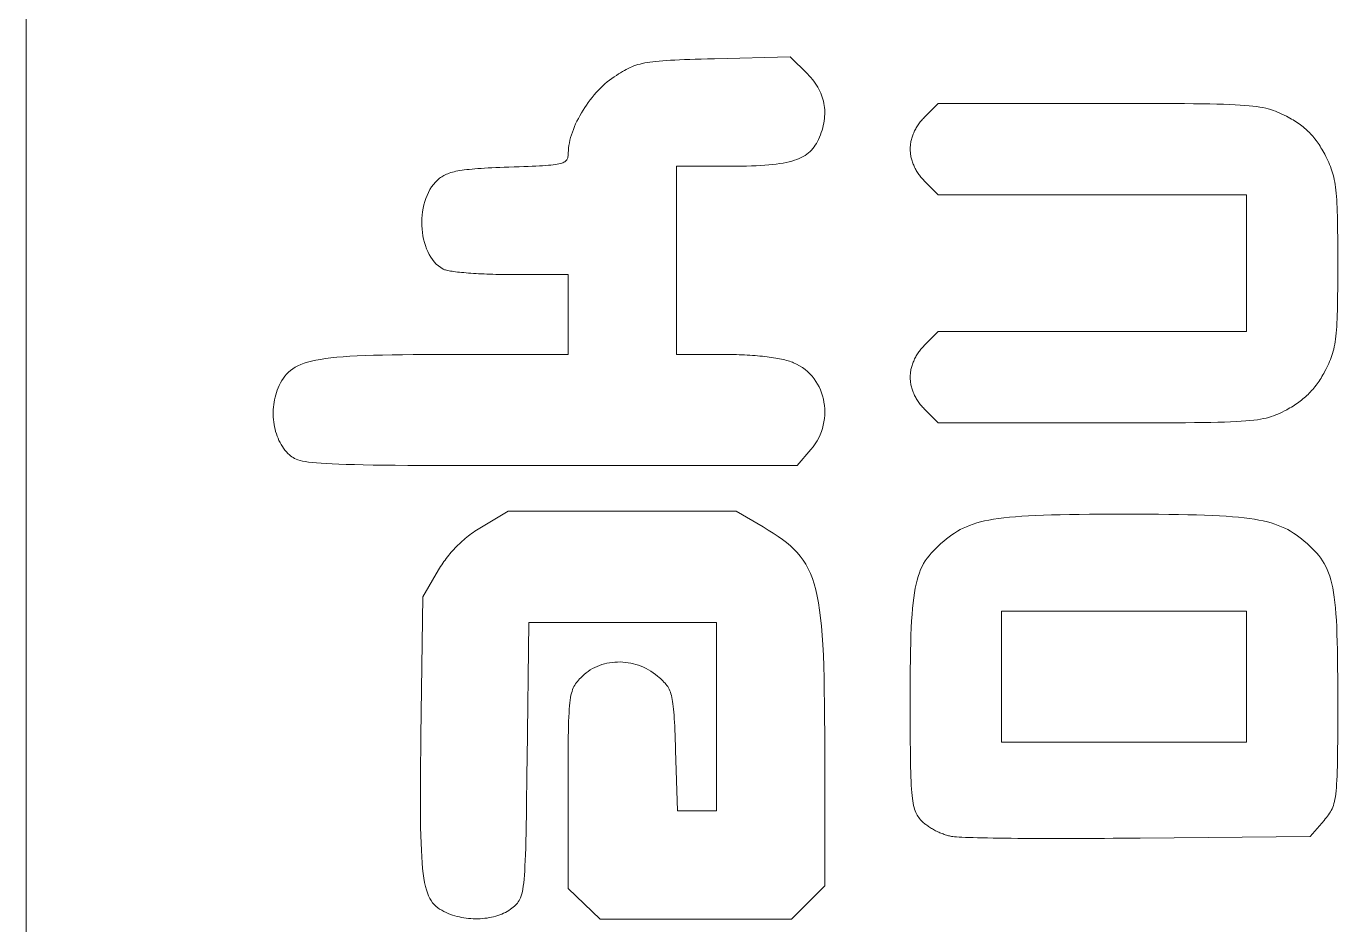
# Model space of a CAD drawing. Header units: millimetres. Extents: x 0 to 1730, y 0 to 300.
# Drawn here: x 624.5 to 680.1, y 96.7 to 134.8 of the extents above; entities that cross this region are included whole.
import ezdxf

# ---------------------------------------------------------------- set-up
doc = ezdxf.new("R2010")
doc.units = ezdxf.units.MM
doc.layers.add('Etch', color=1, linetype='CONTINUOUS', lineweight=0, true_color=0xff0000)
doc.layers.add('Front', color=7, linetype='CONTINUOUS', lineweight=0, true_color=0x000000)

msp = doc.modelspace()

# ---------------------------------------------------------------- linework, layer by layer
at = {"layer": 'Etch'}
for p, q in [((653.667, 133.402), (656.882, 133.486)), ((656.882, 133.486), (657.612, 132.756)), ((649.69, 132.809), (649.772, 132.859)), ((649.772, 132.859), (649.853, 132.906)), ((649.853, 132.906), (649.932, 132.949)), ((649.932, 132.949), (650.011, 132.99)), ((650.011, 132.99), (650.09, 133.028)), ((650.09, 133.028), (650.17, 133.063)), ((650.17, 133.063), (650.252, 133.095)), ((650.252, 133.095), (650.337, 133.125)), ((650.337, 133.125), (650.424, 133.153)), ((650.424, 133.153), (650.516, 133.178)), ((650.516, 133.178), (650.612, 133.201)), ((650.612, 133.201), (650.714, 133.223)), ((650.714, 133.223), (650.822, 133.242)), ((650.822, 133.242), (650.937, 133.26)), ((650.937, 133.26), (651.059, 133.276)), ((651.059, 133.276), (651.189, 133.291)), ((651.189, 133.291), (651.329, 133.304)), ((651.329, 133.304), (651.478, 133.316)), ((651.478, 133.316), (651.638, 133.327)), ((651.638, 133.327), (651.809, 133.338)), ((651.809, 133.338), (651.992, 133.347)), ((651.992, 133.347), (652.188, 133.356)), ((652.188, 133.356), (652.397, 133.364)), ((652.397, 133.364), (652.62, 133.372)), ((652.62, 133.372), (652.857, 133.38)), ((652.857, 133.38), (653.111, 133.387)), ((653.111, 133.387), (653.38, 133.395)), ((653.38, 133.395), (653.667, 133.402)), ((648.935, 132.247), (649.03, 132.334)), ((649.03, 132.334), (649.127, 132.416)), ((649.127, 132.416), (649.225, 132.495)), ((649.225, 132.495), (649.324, 132.569)), ((649.324, 132.569), (649.425, 132.638)), ((649.425, 132.638), (649.517, 132.698)), ((649.517, 132.698), (649.605, 132.755)), ((649.605, 132.755), (649.69, 132.809)), ((657.612, 132.756), (657.686, 132.68)), ((657.686, 132.68), (657.756, 132.602)), ((657.756, 132.602), (657.822, 132.524)), ((657.822, 132.524), (657.884, 132.445)), ((657.884, 132.445), (657.943, 132.364)), ((657.943, 132.364), (657.997, 132.283)), ((648.403, 131.658), (648.487, 131.764)), ((648.487, 131.764), (648.572, 131.866)), ((648.572, 131.866), (648.66, 131.966)), ((648.66, 131.966), (648.75, 132.063)), ((648.75, 132.063), (648.842, 132.157)), ((648.842, 132.157), (648.935, 132.247)), ((657.997, 132.283), (658.048, 132.201)), ((658.048, 132.201), (658.094, 132.118)), ((658.094, 132.118), (658.137, 132.033)), ((658.137, 132.033), (658.175, 131.949)), ((658.175, 131.949), (658.21, 131.863)), ((658.21, 131.863), (658.241, 131.776)), ((658.241, 131.776), (658.268, 131.688)), ((648.029, 131.104), (648.098, 131.217)), ((648.098, 131.217), (648.17, 131.33)), ((648.17, 131.33), (648.245, 131.441)), ((648.245, 131.441), (648.323, 131.551)), ((648.323, 131.551), (648.403, 131.658)), ((658.268, 131.688), (658.29, 131.6)), ((658.29, 131.6), (658.309, 131.511)), ((658.309, 131.511), (658.324, 131.421)), ((658.324, 131.421), (658.335, 131.33)), ((658.335, 131.33), (658.342, 131.238)), ((658.342, 131.238), (658.345, 131.145)), ((662.559, 130.913), (663.152, 131.506)), ((663.152, 131.506), (669.998, 131.506)), ((669.998, 131.506), (670.619, 131.506)), ((670.619, 131.506), (671.202, 131.506)), ((671.202, 131.506), (671.749, 131.505)), ((671.749, 131.505), (672.259, 131.504)), ((672.259, 131.504), (672.736, 131.503)), ((672.736, 131.503), (673.18, 131.501)), ((673.18, 131.501), (673.593, 131.498)), ((673.593, 131.498), (673.976, 131.494)), ((673.976, 131.494), (674.332, 131.49)), ((674.332, 131.49), (674.66, 131.484)), ((674.66, 131.484), (674.963, 131.477)), ((674.963, 131.477), (675.242, 131.47)), ((675.242, 131.47), (675.499, 131.461)), ((675.499, 131.461), (675.734, 131.45)), ((675.734, 131.45), (675.95, 131.438)), ((675.95, 131.438), (676.148, 131.424)), ((676.148, 131.424), (676.329, 131.409)), ((676.329, 131.409), (676.495, 131.392)), ((676.495, 131.392), (676.647, 131.373)), ((676.647, 131.373), (676.786, 131.352)), ((676.786, 131.352), (676.915, 131.329)), ((676.915, 131.329), (677.034, 131.304)), ((677.034, 131.304), (677.144, 131.276)), ((677.144, 131.276), (677.249, 131.247)), ((677.249, 131.247), (677.348, 131.214)), ((677.348, 131.214), (677.443, 131.179)), ((647.736, 130.524), (647.787, 130.64)), ((647.787, 130.64), (647.842, 130.757)), ((647.842, 130.757), (647.901, 130.873)), ((647.901, 130.873), (647.963, 130.989)), ((647.963, 130.989), (648.029, 131.104)), ((658.301, 130.67), (658.281, 130.573)), ((658.318, 130.767), (658.301, 130.67)), ((658.331, 130.863), (658.318, 130.767)), ((658.34, 130.958), (658.331, 130.863)), ((658.345, 131.052), (658.34, 130.958)), ((658.345, 131.145), (658.345, 131.052)), ((662.302, 130.602), (662.33, 130.643)), ((662.33, 130.643), (662.36, 130.683)), ((662.36, 130.683), (662.39, 130.723)), ((662.39, 130.723), (662.422, 130.763)), ((662.422, 130.763), (662.455, 130.801)), ((662.455, 130.801), (662.489, 130.839)), ((662.489, 130.839), (662.523, 130.876)), ((662.523, 130.876), (662.559, 130.913)), ((677.443, 131.179), (677.535, 131.142)), ((677.535, 131.142), (677.627, 131.101)), ((677.627, 131.101), (677.72, 131.058)), ((677.72, 131.058), (677.814, 131.012)), ((677.814, 131.012), (677.912, 130.962)), ((677.912, 130.962), (677.984, 130.925)), ((677.984, 130.925), (678.055, 130.887)), ((678.055, 130.887), (678.124, 130.848)), ((678.124, 130.848), (678.192, 130.808)), ((678.192, 130.808), (678.257, 130.768)), ((678.257, 130.768), (678.321, 130.728)), ((678.321, 130.728), (678.384, 130.686)), ((678.384, 130.686), (678.445, 130.644)), ((678.445, 130.644), (678.505, 130.601)), ((647.574, 130.063), (647.608, 130.177)), ((647.608, 130.177), (647.647, 130.292)), ((647.647, 130.292), (647.689, 130.408)), ((647.689, 130.408), (647.736, 130.524)), ((658.158, 130.176), (658.118, 130.075)), ((658.195, 130.277), (658.158, 130.176)), ((658.228, 130.376), (658.195, 130.277)), ((658.256, 130.475), (658.228, 130.376)), ((658.281, 130.573), (658.256, 130.475)), ((662.032, 130.031), (662.046, 130.077)), ((662.046, 130.077), (662.061, 130.122)), ((662.061, 130.122), (662.077, 130.168)), ((662.077, 130.168), (662.094, 130.212)), ((662.094, 130.212), (662.113, 130.257)), ((662.113, 130.257), (662.132, 130.302)), ((662.132, 130.302), (662.153, 130.346)), ((662.153, 130.346), (662.175, 130.389)), ((662.175, 130.389), (662.198, 130.433)), ((662.198, 130.433), (662.222, 130.476)), ((662.222, 130.476), (662.248, 130.518)), ((662.248, 130.518), (662.274, 130.56)), ((662.274, 130.56), (662.302, 130.602)), ((678.505, 130.601), (678.563, 130.557)), ((678.563, 130.557), (678.62, 130.512)), ((678.62, 130.512), (678.675, 130.466)), ((678.675, 130.466), (678.729, 130.419)), ((678.729, 130.419), (678.782, 130.371)), ((678.782, 130.371), (678.834, 130.322)), ((678.834, 130.322), (678.885, 130.272)), ((678.885, 130.272), (678.934, 130.22)), ((678.934, 130.22), (678.983, 130.168)), ((678.983, 130.168), (679.03, 130.114)), ((679.03, 130.114), (679.076, 130.059)), ((647.477, 129.517), (647.487, 129.622)), ((647.487, 129.622), (647.501, 129.729)), ((647.501, 129.729), (647.521, 129.839)), ((647.521, 129.839), (647.545, 129.95)), ((647.545, 129.95), (647.574, 130.063)), ((657.785, 129.53), (657.724, 129.469)), ((657.842, 129.595), (657.785, 129.53)), ((657.895, 129.663), (657.842, 129.595)), ((657.944, 129.735), (657.895, 129.663)), ((657.99, 129.811), (657.944, 129.735)), ((658.033, 129.89), (657.99, 129.811)), ((658.073, 129.974), (658.033, 129.89)), ((658.118, 130.075), (658.073, 129.974)), ((661.966, 129.573), (661.967, 129.619)), ((661.967, 129.527), (661.966, 129.573)), ((661.967, 129.619), (661.969, 129.664)), ((661.969, 129.482), (661.967, 129.527)), ((661.969, 129.664), (661.972, 129.71)), ((661.972, 129.71), (661.977, 129.756)), ((661.977, 129.756), (661.983, 129.802)), ((661.983, 129.802), (661.99, 129.848)), ((661.99, 129.848), (661.999, 129.894)), ((661.999, 129.894), (662.009, 129.94)), ((662.009, 129.94), (662.02, 129.986)), ((662.02, 129.986), (662.032, 130.031)), ((679.076, 130.059), (679.122, 130.002)), ((679.122, 130.002), (679.166, 129.944)), ((679.166, 129.944), (679.21, 129.885)), ((679.21, 129.885), (679.253, 129.824)), ((679.253, 129.824), (679.295, 129.762)), ((679.295, 129.762), (679.336, 129.698)), ((679.336, 129.698), (679.377, 129.633)), ((679.377, 129.633), (679.417, 129.566)), ((679.417, 129.566), (679.456, 129.497)), ((647.139, 128.963), (647.195, 128.98)), ((647.195, 128.98), (647.245, 128.998)), ((647.245, 128.998), (647.289, 129.018)), ((647.289, 129.018), (647.327, 129.039)), ((647.327, 129.039), (647.359, 129.062)), ((647.359, 129.062), (647.386, 129.087)), ((647.386, 129.087), (647.409, 129.114)), ((647.409, 129.114), (647.427, 129.144)), ((647.427, 129.144), (647.442, 129.175)), ((647.442, 129.175), (647.453, 129.208)), ((647.453, 129.208), (647.461, 129.244)), ((647.461, 129.244), (647.467, 129.283)), ((647.467, 129.283), (647.471, 129.324)), ((647.471, 129.324), (647.473, 129.367)), ((647.473, 129.367), (647.474, 129.414)), ((647.474, 129.414), (647.477, 129.517)), ((656.576, 128.981), (656.438, 128.958)), ((656.707, 129.006), (656.576, 128.981)), ((656.831, 129.034), (656.707, 129.006)), ((656.947, 129.064), (656.831, 129.034)), ((657.057, 129.097), (656.947, 129.064)), ((657.16, 129.133), (657.057, 129.097)), ((657.257, 129.172), (657.16, 129.133)), ((657.349, 129.214), (657.257, 129.172)), ((657.434, 129.258), (657.349, 129.214)), ((657.514, 129.306), (657.434, 129.258)), ((657.589, 129.357), (657.514, 129.306)), ((657.659, 129.412), (657.589, 129.357)), ((657.724, 129.469), (657.659, 129.412)), ((661.972, 129.436), (661.969, 129.482)), ((661.977, 129.39), (661.972, 129.436)), ((661.983, 129.344), (661.977, 129.39)), ((661.99, 129.298), (661.983, 129.344)), ((661.999, 129.252), (661.99, 129.298)), ((662.009, 129.206), (661.999, 129.252)), ((662.02, 129.16), (662.009, 129.206)), ((662.032, 129.115), (662.02, 129.16)), ((662.046, 129.069), (662.032, 129.115)), ((662.061, 129.024), (662.046, 129.069)), ((662.077, 128.979), (662.061, 129.024)), ((662.094, 128.934), (662.077, 128.979)), ((679.456, 129.497), (679.495, 129.426)), ((679.495, 129.426), (679.534, 129.354)), ((679.534, 129.354), (679.581, 129.262)), ((679.581, 129.262), (679.626, 129.172)), ((679.626, 129.172), (679.668, 129.085)), ((679.668, 129.085), (679.707, 128.999)), ((679.707, 128.999), (679.744, 128.914)), ((642.109, 128.402), (642.156, 128.431)), ((642.156, 128.431), (642.205, 128.458)), ((642.205, 128.458), (642.256, 128.484)), ((642.256, 128.484), (642.311, 128.509)), ((642.311, 128.509), (642.368, 128.532)), ((642.368, 128.532), (642.429, 128.554)), ((642.429, 128.554), (642.493, 128.575)), ((642.493, 128.575), (642.561, 128.595)), ((642.561, 128.595), (642.633, 128.613)), ((642.633, 128.613), (642.71, 128.631)), ((642.71, 128.631), (642.792, 128.647)), ((642.792, 128.647), (642.878, 128.662)), ((642.878, 128.662), (642.97, 128.677)), ((642.97, 128.677), (643.067, 128.691)), ((643.067, 128.691), (643.17, 128.703)), ((643.17, 128.703), (643.279, 128.715)), ((643.279, 128.715), (643.395, 128.727)), ((643.395, 128.727), (643.517, 128.737)), ((643.517, 128.737), (643.646, 128.747)), ((643.646, 128.747), (643.782, 128.757)), ((643.782, 128.757), (643.925, 128.765)), ((643.925, 128.765), (644.076, 128.774)), ((644.076, 128.774), (644.235, 128.782)), ((644.235, 128.782), (644.402, 128.789)), ((644.402, 128.789), (644.578, 128.796)), ((644.578, 128.796), (644.763, 128.803)), ((644.763, 128.803), (644.956, 128.81)), ((644.956, 128.81), (645.18, 128.817)), ((645.18, 128.817), (645.39, 128.824)), ((645.39, 128.824), (645.587, 128.832)), ((645.587, 128.832), (645.771, 128.839)), ((645.771, 128.839), (645.943, 128.846)), ((645.943, 128.846), (646.103, 128.854)), ((646.103, 128.854), (646.251, 128.861)), ((646.251, 128.861), (646.388, 128.87)), ((646.388, 128.87), (646.515, 128.878)), ((646.515, 128.878), (646.631, 128.888)), ((646.631, 128.888), (646.738, 128.898)), ((646.738, 128.898), (646.835, 128.909)), ((646.835, 128.909), (646.923, 128.921)), ((646.923, 128.921), (647.003, 128.934)), ((647.003, 128.934), (647.075, 128.948)), ((647.075, 128.948), (647.139, 128.963)), ((654.343, 128.848), (652.059, 128.848)), ((652.059, 128.848), (652.059, 124.861)), ((654.582, 128.849), (654.343, 128.848)), ((654.81, 128.851), (654.582, 128.849)), ((655.028, 128.855), (654.81, 128.851)), ((655.236, 128.861), (655.028, 128.855)), ((655.435, 128.869), (655.236, 128.861)), ((655.624, 128.878), (655.435, 128.869)), ((655.804, 128.89), (655.624, 128.878)), ((655.975, 128.904), (655.804, 128.89)), ((656.138, 128.919), (655.975, 128.904)), ((656.292, 128.937), (656.138, 128.919)), ((656.438, 128.958), (656.292, 128.937)), ((662.113, 128.889), (662.094, 128.934)), ((662.132, 128.845), (662.113, 128.889)), ((662.153, 128.801), (662.132, 128.845)), ((662.175, 128.757), (662.153, 128.801)), ((662.198, 128.713), (662.175, 128.757)), ((662.222, 128.67), (662.198, 128.713)), ((662.248, 128.628), (662.222, 128.67)), ((662.274, 128.586), (662.248, 128.628)), ((662.302, 128.544), (662.274, 128.586)), ((662.33, 128.503), (662.302, 128.544)), ((662.36, 128.463), (662.33, 128.503)), ((662.39, 128.423), (662.36, 128.463)), ((662.422, 128.384), (662.39, 128.423)), ((679.744, 128.914), (679.778, 128.829)), ((679.778, 128.829), (679.81, 128.743)), ((679.81, 128.743), (679.84, 128.656)), ((679.84, 128.656), (679.868, 128.567)), ((679.868, 128.567), (679.893, 128.476)), ((679.893, 128.476), (679.917, 128.381)), ((641.545, 127.738), (641.61, 127.858)), ((641.61, 127.858), (641.682, 127.972)), ((641.682, 127.972), (641.761, 128.08)), ((641.761, 128.08), (641.847, 128.179)), ((641.847, 128.179), (641.94, 128.271)), ((641.94, 128.271), (641.981, 128.307)), ((641.981, 128.307), (642.022, 128.34)), ((642.022, 128.34), (642.065, 128.372)), ((642.065, 128.372), (642.109, 128.402)), ((662.455, 128.345), (662.422, 128.384)), ((662.489, 128.307), (662.455, 128.345)), ((662.523, 128.27), (662.489, 128.307)), ((662.559, 128.233), (662.523, 128.27)), ((663.152, 127.64), (662.559, 128.233)), ((679.917, 128.381), (679.939, 128.282)), ((679.939, 128.282), (679.958, 128.179)), ((679.958, 128.179), (679.976, 128.07)), ((679.976, 128.07), (679.992, 127.955)), ((679.992, 127.955), (680.007, 127.833)), ((641.353, 127.207), (641.391, 127.346)), ((641.391, 127.346), (641.435, 127.481)), ((641.435, 127.481), (641.487, 127.612)), ((641.487, 127.612), (641.545, 127.738)), ((669.687, 127.64), (663.152, 127.64)), ((676.222, 127.64), (669.687, 127.64)), ((676.222, 124.741), (676.222, 127.64)), ((680.007, 127.833), (680.02, 127.704)), ((680.02, 127.704), (680.032, 127.567)), ((680.032, 127.567), (680.042, 127.421)), ((680.042, 127.421), (680.051, 127.266)), ((641.27, 126.628), (641.28, 126.776)), ((641.28, 126.776), (641.298, 126.922)), ((641.298, 126.922), (641.322, 127.066)), ((641.322, 127.066), (641.353, 127.207)), ((680.051, 127.266), (680.059, 127.1)), ((680.059, 127.1), (680.065, 126.924)), ((680.065, 126.924), (680.071, 126.736)), ((641.265, 126.481), (641.27, 126.628)), ((641.268, 126.333), (641.265, 126.481)), ((641.277, 126.186), (641.268, 126.333)), ((641.292, 126.041), (641.277, 126.186)), ((680.071, 126.736), (680.076, 126.536)), ((680.076, 126.536), (680.079, 126.324)), ((680.079, 126.324), (680.082, 126.098)), ((641.314, 125.897), (641.292, 126.041)), ((641.342, 125.756), (641.314, 125.897)), ((641.377, 125.618), (641.342, 125.756)), ((680.082, 126.098), (680.085, 125.857)), ((680.085, 125.857), (680.086, 125.602)), ((641.418, 125.484), (641.377, 125.618)), ((641.465, 125.354), (641.418, 125.484)), ((641.519, 125.23), (641.465, 125.354)), ((641.579, 125.111), (641.519, 125.23)), ((641.645, 124.998), (641.579, 125.111)), ((680.086, 125.602), (680.087, 125.331)), ((680.087, 125.331), (680.088, 125.044)), ((641.717, 124.892), (641.645, 124.998)), ((641.796, 124.794), (641.717, 124.892)), ((641.88, 124.704), (641.796, 124.794)), ((641.971, 124.623), (641.88, 124.704)), ((642.067, 124.551), (641.971, 124.623)), ((642.17, 124.49), (642.067, 124.551)), ((652.059, 124.861), (652.059, 120.875)), ((676.222, 121.841), (676.222, 124.741)), ((680.088, 125.044), (680.088, 124.741)), ((680.088, 124.741), (680.088, 124.436)), ((642.196, 124.477), (642.17, 124.49)), ((642.229, 124.465), (642.196, 124.477)), ((642.268, 124.453), (642.229, 124.465)), ((642.313, 124.442), (642.268, 124.453)), ((642.363, 124.43), (642.313, 124.442)), ((642.419, 124.419), (642.363, 124.43)), ((642.481, 124.408), (642.419, 124.419)), ((642.548, 124.397), (642.481, 124.408)), ((642.619, 124.386), (642.548, 124.397)), ((642.695, 124.376), (642.619, 124.386)), ((642.776, 124.366), (642.695, 124.376)), ((642.862, 124.356), (642.776, 124.366)), ((642.951, 124.347), (642.862, 124.356)), ((643.044, 124.338), (642.951, 124.347)), ((643.141, 124.33), (643.044, 124.338)), ((643.242, 124.322), (643.141, 124.33)), ((643.346, 124.314), (643.242, 124.322)), ((643.453, 124.307), (643.346, 124.314)), ((643.563, 124.3), (643.453, 124.307)), ((643.675, 124.293), (643.563, 124.3)), ((643.79, 124.287), (643.675, 124.293)), ((643.908, 124.282), (643.79, 124.287)), ((644.027, 124.277), (643.908, 124.282)), ((644.149, 124.272), (644.027, 124.277)), ((644.272, 124.268), (644.149, 124.272)), ((644.397, 124.265), (644.272, 124.268)), ((644.523, 124.262), (644.397, 124.265)), ((644.65, 124.26), (644.523, 124.262)), ((644.778, 124.259), (644.65, 124.26)), ((644.907, 124.258), (644.778, 124.259)), ((645.036, 124.257), (644.907, 124.258)), ((647.468, 124.257), (645.036, 124.257)), ((647.468, 122.566), (647.468, 124.257)), ((680.087, 124.148), (680.086, 123.877)), ((680.088, 124.436), (680.087, 124.148)), ((680.085, 123.621), (680.082, 123.381)), ((680.086, 123.877), (680.085, 123.621)), ((680.076, 122.942), (680.071, 122.742)), ((680.079, 123.154), (680.076, 122.942)), ((680.082, 123.381), (680.079, 123.154)), ((647.468, 120.875), (647.468, 122.566)), ((680.059, 122.378), (680.051, 122.213)), ((680.066, 122.554), (680.059, 122.378)), ((680.071, 122.742), (680.066, 122.554)), ((662.559, 121.248), (663.152, 121.841)), ((663.152, 121.841), (669.687, 121.841)), ((669.687, 121.841), (676.222, 121.841)), ((680.02, 121.776), (680.007, 121.647)), ((680.032, 121.913), (680.02, 121.776)), ((680.042, 122.058), (680.032, 121.913)), ((680.051, 122.213), (680.042, 122.058)), ((662.489, 121.174), (662.523, 121.211)), ((662.523, 121.211), (662.559, 121.248)), ((679.939, 121.201), (679.917, 121.103)), ((679.958, 121.304), (679.939, 121.201)), ((679.976, 121.412), (679.958, 121.304)), ((679.993, 121.526), (679.976, 121.412)), ((680.007, 121.647), (679.993, 121.526)), ((636.592, 120.59), (636.772, 120.63)), ((636.772, 120.63), (636.968, 120.665)), ((636.968, 120.665), (637.181, 120.698)), ((637.181, 120.698), (637.412, 120.726)), ((637.412, 120.726), (637.661, 120.752)), ((637.661, 120.752), (637.931, 120.775)), ((637.931, 120.775), (638.22, 120.794)), ((638.22, 120.794), (638.532, 120.812)), ((638.532, 120.812), (638.865, 120.826)), ((638.865, 120.826), (639.222, 120.838)), ((639.222, 120.838), (639.604, 120.849)), ((639.604, 120.849), (640.011, 120.857)), ((640.011, 120.857), (640.443, 120.863)), ((640.443, 120.863), (640.903, 120.868)), ((640.903, 120.868), (641.391, 120.871)), ((641.391, 120.871), (641.908, 120.873)), ((641.908, 120.873), (642.455, 120.873)), ((642.455, 120.873), (647.468, 120.875)), ((652.059, 120.875), (654.121, 120.875)), ((654.121, 120.875), (654.242, 120.874)), ((654.242, 120.874), (654.362, 120.873)), ((654.362, 120.873), (654.481, 120.871)), ((654.481, 120.871), (654.6, 120.868)), ((654.6, 120.868), (654.717, 120.864)), ((654.717, 120.864), (654.833, 120.86)), ((654.833, 120.86), (654.947, 120.854)), ((654.947, 120.854), (655.06, 120.848)), ((655.06, 120.848), (655.171, 120.841)), ((655.171, 120.841), (655.281, 120.834)), ((655.281, 120.834), (655.389, 120.825)), ((655.389, 120.825), (655.495, 120.816)), ((655.495, 120.816), (655.599, 120.807)), ((655.599, 120.807), (655.701, 120.796)), ((655.701, 120.796), (655.801, 120.785)), ((655.801, 120.785), (655.899, 120.773)), ((655.899, 120.773), (655.994, 120.761)), ((655.994, 120.761), (656.087, 120.748)), ((656.087, 120.748), (656.177, 120.734)), ((656.177, 120.734), (656.265, 120.72)), ((656.265, 120.72), (656.35, 120.705)), ((656.35, 120.705), (656.431, 120.689)), ((656.431, 120.689), (656.51, 120.673)), ((656.51, 120.673), (656.586, 120.656)), ((656.586, 120.656), (656.659, 120.639)), ((656.659, 120.639), (656.728, 120.621)), ((662.113, 120.592), (662.132, 120.637)), ((662.132, 120.637), (662.153, 120.681)), ((662.153, 120.681), (662.175, 120.724)), ((662.175, 120.724), (662.198, 120.768)), ((662.198, 120.768), (662.222, 120.811)), ((662.222, 120.811), (662.248, 120.853)), ((662.248, 120.853), (662.274, 120.895)), ((662.274, 120.895), (662.302, 120.937)), ((662.302, 120.937), (662.33, 120.978)), ((662.33, 120.978), (662.36, 121.018)), ((662.36, 121.018), (662.39, 121.058)), ((662.39, 121.058), (662.422, 121.098)), ((662.422, 121.098), (662.455, 121.136)), ((662.455, 121.136), (662.489, 121.174)), ((679.778, 120.659), (679.743, 120.575)), ((679.81, 120.744), (679.778, 120.659)), ((679.84, 120.83), (679.81, 120.744)), ((679.868, 120.918), (679.84, 120.83)), ((679.893, 121.009), (679.868, 120.918)), ((679.917, 121.103), (679.893, 121.009)), ((635.535, 120.043), (635.613, 120.123)), ((635.613, 120.123), (635.699, 120.198)), ((635.699, 120.198), (635.794, 120.268)), ((635.794, 120.268), (635.898, 120.333)), ((635.898, 120.333), (636.012, 120.393)), ((636.012, 120.393), (636.138, 120.449)), ((636.138, 120.449), (636.276, 120.5)), ((636.276, 120.5), (636.427, 120.547)), ((636.427, 120.547), (636.592, 120.59)), ((656.728, 120.621), (656.794, 120.603)), ((656.794, 120.603), (656.856, 120.584)), ((656.856, 120.584), (656.915, 120.564)), ((656.915, 120.564), (656.971, 120.544)), ((656.971, 120.544), (657.022, 120.524)), ((657.022, 120.524), (657.153, 120.464)), ((657.153, 120.464), (657.278, 120.395)), ((657.278, 120.395), (657.397, 120.32)), ((657.397, 120.32), (657.509, 120.237)), ((657.509, 120.237), (657.615, 120.148)), ((657.615, 120.148), (657.713, 120.053)), ((661.972, 120.045), (661.977, 120.091)), ((661.977, 120.091), (661.983, 120.137)), ((661.983, 120.137), (661.99, 120.183)), ((661.99, 120.183), (661.999, 120.229)), ((661.999, 120.229), (662.009, 120.275)), ((662.009, 120.275), (662.02, 120.321)), ((662.02, 120.321), (662.032, 120.366)), ((662.032, 120.366), (662.046, 120.412)), ((662.046, 120.412), (662.061, 120.457)), ((662.061, 120.457), (662.077, 120.503)), ((662.077, 120.503), (662.094, 120.547)), ((662.094, 120.547), (662.113, 120.592)), ((679.494, 120.071), (679.456, 120.003)), ((679.531, 120.14), (679.494, 120.071)), ((679.579, 120.231), (679.531, 120.14)), ((679.531, 120.14), (679.531, 120.14)), ((679.624, 120.32), (679.579, 120.231)), ((679.666, 120.406), (679.624, 120.32)), ((679.706, 120.491), (679.666, 120.406)), ((679.743, 120.575), (679.706, 120.491)), ((635.18, 119.461), (635.224, 119.558)), ((635.224, 119.558), (635.278, 119.667)), ((635.278, 119.667), (635.335, 119.769)), ((635.335, 119.769), (635.397, 119.866)), ((635.397, 119.866), (635.463, 119.957)), ((635.463, 119.957), (635.535, 120.043)), ((657.713, 120.053), (657.805, 119.952)), ((657.805, 119.952), (657.89, 119.845)), ((657.89, 119.845), (657.968, 119.734)), ((657.968, 119.734), (658.039, 119.618)), ((658.039, 119.618), (658.103, 119.497)), ((661.966, 119.908), (661.967, 119.954)), ((661.967, 119.862), (661.966, 119.908)), ((661.967, 119.954), (661.969, 119.999)), ((661.969, 119.817), (661.967, 119.862)), ((661.969, 119.999), (661.972, 120.045)), ((661.972, 119.771), (661.969, 119.817)), ((661.977, 119.725), (661.972, 119.771)), ((661.983, 119.679), (661.977, 119.725)), ((661.99, 119.633), (661.983, 119.679)), ((661.999, 119.587), (661.99, 119.633)), ((662.009, 119.541), (661.999, 119.587)), ((662.02, 119.495), (662.009, 119.541)), ((679.166, 119.565), (679.121, 119.507)), ((679.21, 119.624), (679.166, 119.565)), ((679.253, 119.684), (679.21, 119.624)), ((679.296, 119.745), (679.253, 119.684)), ((679.337, 119.808), (679.296, 119.745)), ((679.378, 119.872), (679.337, 119.808)), ((679.417, 119.937), (679.378, 119.872)), ((679.456, 120.003), (679.417, 119.937)), ((635.023, 118.955), (635.047, 119.059)), ((635.047, 119.059), (635.074, 119.162)), ((635.074, 119.162), (635.105, 119.263)), ((635.105, 119.263), (635.141, 119.363)), ((635.141, 119.363), (635.18, 119.461)), ((658.103, 119.497), (658.16, 119.373)), ((658.16, 119.373), (658.209, 119.246)), ((658.209, 119.246), (658.251, 119.116)), ((658.251, 119.116), (658.285, 118.983)), ((658.285, 118.983), (658.312, 118.848)), ((662.032, 119.45), (662.02, 119.495)), ((662.046, 119.404), (662.032, 119.45)), ((662.061, 119.359), (662.046, 119.404)), ((662.077, 119.314), (662.061, 119.359)), ((662.094, 119.269), (662.077, 119.314)), ((662.113, 119.224), (662.094, 119.269)), ((662.132, 119.18), (662.113, 119.224)), ((662.153, 119.136), (662.132, 119.18)), ((662.175, 119.092), (662.153, 119.136)), ((662.198, 119.048), (662.175, 119.092)), ((662.222, 119.005), (662.198, 119.048)), ((662.248, 118.963), (662.222, 119.005)), ((662.274, 118.921), (662.248, 118.963)), ((678.613, 118.989), (678.556, 118.942)), ((678.668, 119.036), (678.613, 118.989)), ((678.723, 119.084), (678.668, 119.036)), ((678.776, 119.133), (678.723, 119.084)), ((678.829, 119.183), (678.776, 119.133)), ((678.88, 119.234), (678.829, 119.183)), ((678.93, 119.287), (678.88, 119.234)), ((678.979, 119.34), (678.93, 119.287)), ((679.027, 119.395), (678.979, 119.34)), ((679.074, 119.45), (679.027, 119.395)), ((679.121, 119.507), (679.074, 119.45)), ((634.966, 118.43), (634.97, 118.535)), ((634.966, 118.324), (634.966, 118.43)), ((634.97, 118.535), (634.977, 118.641)), ((634.977, 118.641), (634.989, 118.746)), ((634.989, 118.746), (635.004, 118.851)), ((635.004, 118.851), (635.023, 118.955)), ((658.312, 118.848), (658.332, 118.711)), ((658.332, 118.711), (658.344, 118.573)), ((658.344, 118.573), (658.347, 118.434)), ((658.347, 118.434), (658.344, 118.294)), ((662.302, 118.879), (662.274, 118.921)), ((662.33, 118.838), (662.302, 118.879)), ((662.36, 118.798), (662.33, 118.838)), ((662.39, 118.758), (662.36, 118.798)), ((662.422, 118.719), (662.39, 118.758)), ((662.455, 118.68), (662.422, 118.719)), ((662.489, 118.642), (662.455, 118.68)), ((662.523, 118.605), (662.489, 118.642)), ((662.559, 118.568), (662.523, 118.605)), ((663.152, 117.975), (662.559, 118.568)), ((677.733, 118.433), (677.642, 118.388)), ((677.826, 118.481), (677.733, 118.433)), ((677.923, 118.531), (677.826, 118.481)), ((677.992, 118.569), (677.923, 118.531)), ((678.06, 118.607), (677.992, 118.569)), ((678.126, 118.646), (678.06, 118.607)), ((678.191, 118.685), (678.126, 118.646)), ((678.255, 118.726), (678.191, 118.685)), ((678.317, 118.767), (678.255, 118.726)), ((678.379, 118.81), (678.317, 118.767)), ((678.439, 118.853), (678.379, 118.81)), ((678.498, 118.897), (678.439, 118.853)), ((678.556, 118.942), (678.498, 118.897)), ((634.97, 118.219), (634.966, 118.324)), ((634.978, 118.115), (634.97, 118.219)), ((634.989, 118.011), (634.978, 118.115)), ((635.005, 117.909), (634.989, 118.011)), ((635.024, 117.807), (635.005, 117.909)), ((658.284, 117.876), (658.248, 117.739)), ((658.312, 118.015), (658.284, 117.876)), ((658.332, 118.155), (658.312, 118.015)), ((658.344, 118.294), (658.332, 118.155)), ((670.011, 117.975), (663.152, 117.975)), ((670.639, 117.975), (670.011, 117.975)), ((671.228, 117.975), (670.639, 117.975)), ((671.779, 117.976), (671.228, 117.975)), ((672.294, 117.977), (671.779, 117.976)), ((672.774, 117.978), (672.294, 117.977)), ((673.221, 117.98), (672.774, 117.978)), ((673.636, 117.983), (673.221, 117.98)), ((674.021, 117.987), (673.636, 117.983)), ((674.377, 117.991), (674.021, 117.987)), ((674.706, 117.997), (674.377, 117.991)), ((675.009, 118.003), (674.706, 117.997)), ((675.287, 118.011), (675.009, 118.003)), ((675.543, 118.02), (675.287, 118.011)), ((675.778, 118.031), (675.543, 118.02)), ((675.992, 118.043), (675.778, 118.031)), ((676.188, 118.057), (675.992, 118.043)), ((676.367, 118.072), (676.188, 118.057)), ((676.531, 118.09), (676.367, 118.072)), ((676.681, 118.109), (676.531, 118.09)), ((676.818, 118.13), (676.681, 118.109)), ((676.944, 118.154), (676.818, 118.13)), ((677.06, 118.18), (676.944, 118.154)), ((677.169, 118.208), (677.06, 118.18)), ((677.271, 118.239), (677.169, 118.208)), ((677.367, 118.272), (677.271, 118.239)), ((677.461, 118.308), (677.367, 118.272)), ((677.551, 118.347), (677.461, 118.308)), ((677.642, 118.388), (677.551, 118.347)), ((635.046, 117.707), (635.024, 117.807)), ((635.072, 117.608), (635.046, 117.707)), ((635.102, 117.512), (635.072, 117.608)), ((635.135, 117.417), (635.102, 117.512)), ((635.172, 117.324), (635.135, 117.417)), ((635.213, 117.234), (635.172, 117.324)), ((658.089, 117.337), (658.019, 117.208)), ((658.15, 117.469), (658.089, 117.337)), ((658.203, 117.603), (658.15, 117.469)), ((658.248, 117.739), (658.203, 117.603)), ((635.257, 117.146), (635.213, 117.234)), ((635.304, 117.061), (635.257, 117.146)), ((635.355, 116.979), (635.304, 117.061)), ((635.409, 116.9), (635.355, 116.979)), ((635.466, 116.824), (635.409, 116.9)), ((635.527, 116.752), (635.466, 116.824)), ((635.591, 116.683), (635.527, 116.752)), ((657.758, 116.841), (657.175, 116.163)), ((657.854, 116.959), (657.758, 116.841)), ((657.758, 116.841), (657.758, 116.841)), ((657.941, 117.082), (657.854, 116.959)), ((658.019, 117.208), (657.941, 117.082)), ((635.659, 116.619), (635.591, 116.683)), ((635.706, 116.578), (635.659, 116.619)), ((635.755, 116.54), (635.706, 116.578)), ((635.809, 116.505), (635.755, 116.54)), ((635.869, 116.471), (635.809, 116.505)), ((635.936, 116.44), (635.869, 116.471)), ((636.014, 116.411), (635.936, 116.44)), ((636.104, 116.384), (636.014, 116.411)), ((636.208, 116.359), (636.104, 116.384)), ((636.327, 116.336), (636.208, 116.359)), ((636.463, 116.315), (636.327, 116.336)), ((636.619, 116.296), (636.463, 116.315)), ((636.796, 116.278), (636.619, 116.296)), ((636.996, 116.262), (636.796, 116.278)), ((637.221, 116.248), (636.996, 116.262)), ((637.472, 116.235), (637.221, 116.248)), ((637.753, 116.223), (637.472, 116.235)), ((638.064, 116.213), (637.753, 116.223)), ((638.407, 116.204), (638.064, 116.213)), ((638.784, 116.196), (638.407, 116.204)), ((639.198, 116.189), (638.784, 116.196)), ((639.65, 116.183), (639.198, 116.189)), ((640.141, 116.178), (639.65, 116.183)), ((640.675, 116.174), (640.141, 116.178)), ((641.252, 116.171), (640.675, 116.174)), ((641.874, 116.168), (641.252, 116.171)), ((642.544, 116.166), (641.874, 116.168)), ((643.263, 116.165), (642.544, 116.166)), ((644.033, 116.164), (643.263, 116.165)), ((644.856, 116.163), (644.033, 116.164)), ((645.734, 116.163), (644.856, 116.163)), ((646.669, 116.163), (645.734, 116.163)), ((657.175, 116.163), (646.669, 116.163)), ((643.79, 113.559), (644.931, 114.23)), ((644.931, 114.23), (649.764, 114.23)), ((649.764, 114.23), (654.596, 114.23)), ((654.596, 114.23), (655.728, 113.564)), ((665.932, 113.951), (666.17, 113.977)), ((666.17, 113.977), (666.423, 113.999)), ((666.423, 113.999), (666.692, 114.019)), ((666.692, 114.019), (666.98, 114.037)), ((666.98, 114.037), (667.286, 114.052)), ((667.286, 114.052), (667.611, 114.065)), ((667.611, 114.065), (667.957, 114.076)), ((667.957, 114.076), (668.324, 114.085)), ((668.324, 114.085), (668.713, 114.092)), ((668.713, 114.092), (669.126, 114.097)), ((669.126, 114.097), (669.562, 114.102)), ((669.562, 114.102), (670.024, 114.104)), ((670.024, 114.104), (670.512, 114.106)), ((670.512, 114.106), (671.027, 114.106)), ((671.027, 114.106), (671.542, 114.106)), ((671.542, 114.106), (672.03, 114.104)), ((672.03, 114.104), (672.491, 114.102)), ((672.491, 114.102), (672.928, 114.097)), ((672.928, 114.097), (673.341, 114.092)), ((673.341, 114.092), (673.73, 114.085)), ((673.73, 114.085), (674.097, 114.076)), ((674.097, 114.076), (674.443, 114.065)), ((674.443, 114.065), (674.768, 114.052)), ((674.768, 114.052), (675.074, 114.037)), ((675.074, 114.037), (675.361, 114.019)), ((675.361, 114.019), (675.631, 113.999)), ((675.631, 113.999), (675.884, 113.977)), ((675.884, 113.977), (676.122, 113.951)), ((643.509, 113.381), (643.578, 113.427)), ((643.578, 113.427), (643.648, 113.472)), ((643.648, 113.472), (643.719, 113.516)), ((643.719, 113.516), (643.79, 113.559)), ((655.728, 113.564), (655.953, 113.43)), ((655.953, 113.43), (656.164, 113.298)), ((663.967, 113.381), (664.089, 113.451)), ((664.089, 113.451), (664.216, 113.516)), ((664.216, 113.516), (664.348, 113.576)), ((664.348, 113.576), (664.486, 113.633)), ((664.486, 113.633), (664.631, 113.685)), ((664.631, 113.685), (664.785, 113.734)), ((664.785, 113.734), (664.948, 113.778)), ((664.948, 113.778), (665.121, 113.82)), ((665.121, 113.82), (665.305, 113.857)), ((665.305, 113.857), (665.501, 113.892)), ((665.501, 113.892), (665.71, 113.923)), ((665.71, 113.923), (665.932, 113.951)), ((676.122, 113.951), (676.344, 113.923)), ((676.344, 113.923), (676.553, 113.892)), ((676.553, 113.892), (676.749, 113.857)), ((676.749, 113.857), (676.933, 113.82)), ((676.933, 113.82), (677.106, 113.778)), ((677.106, 113.778), (677.269, 113.734)), ((677.269, 113.734), (677.423, 113.685)), ((677.423, 113.685), (677.568, 113.633)), ((677.568, 113.633), (677.706, 113.576)), ((677.706, 113.576), (677.838, 113.516)), ((677.838, 113.516), (677.965, 113.451)), ((677.965, 113.451), (678.087, 113.381)), ((642.799, 112.797), (642.859, 112.855)), ((642.859, 112.855), (642.921, 112.912)), ((642.921, 112.912), (642.983, 112.969)), ((642.983, 112.969), (643.046, 113.024)), ((643.046, 113.024), (643.109, 113.078)), ((643.109, 113.078), (643.174, 113.131)), ((643.174, 113.131), (643.239, 113.183)), ((643.239, 113.183), (643.306, 113.234)), ((643.306, 113.234), (643.373, 113.284)), ((643.373, 113.284), (643.44, 113.333)), ((643.44, 113.333), (643.509, 113.381)), ((656.164, 113.298), (656.363, 113.167)), ((656.363, 113.167), (656.549, 113.036)), ((656.549, 113.036), (656.723, 112.902)), ((656.723, 112.902), (656.886, 112.765)), ((663.155, 112.758), (663.269, 112.86)), ((663.269, 112.86), (663.39, 112.963)), ((663.39, 112.963), (663.504, 113.057)), ((663.504, 113.057), (663.618, 113.145)), ((663.618, 113.145), (663.732, 113.229)), ((663.732, 113.229), (663.848, 113.308)), ((663.848, 113.308), (663.967, 113.381)), ((678.087, 113.381), (678.205, 113.308)), ((678.205, 113.308), (678.321, 113.229)), ((678.321, 113.229), (678.436, 113.145)), ((678.436, 113.145), (678.55, 113.057)), ((678.55, 113.057), (678.663, 112.963)), ((678.663, 112.963), (678.784, 112.86)), ((678.784, 112.86), (678.898, 112.758)), ((642.302, 112.231), (642.353, 112.297)), ((642.353, 112.297), (642.405, 112.363)), ((642.405, 112.363), (642.459, 112.427)), ((642.459, 112.427), (642.513, 112.491)), ((642.513, 112.491), (642.568, 112.554)), ((642.568, 112.554), (642.624, 112.616)), ((642.624, 112.616), (642.682, 112.677)), ((642.682, 112.677), (642.74, 112.738)), ((642.74, 112.738), (642.799, 112.797)), ((656.886, 112.765), (657.037, 112.624)), ((657.037, 112.624), (657.178, 112.476)), ((657.178, 112.476), (657.309, 112.321)), ((657.309, 112.321), (657.429, 112.156)), ((662.683, 112.24), (662.765, 112.348)), ((662.765, 112.348), (662.853, 112.453)), ((662.853, 112.453), (662.947, 112.555)), ((662.947, 112.555), (663.048, 112.657)), ((663.048, 112.657), (663.155, 112.758)), ((678.898, 112.758), (679.005, 112.657)), ((679.005, 112.657), (679.105, 112.556)), ((679.105, 112.556), (679.199, 112.454)), ((679.199, 112.454), (679.288, 112.349)), ((679.288, 112.349), (679.37, 112.242)), ((641.307, 110.605), (641.978, 111.747)), ((641.978, 111.747), (642.021, 111.818)), ((642.021, 111.818), (642.065, 111.889)), ((642.065, 111.889), (642.11, 111.959)), ((642.11, 111.959), (642.156, 112.028)), ((642.156, 112.028), (642.204, 112.096)), ((642.204, 112.096), (642.252, 112.164)), ((642.252, 112.164), (642.302, 112.231)), ((657.429, 112.156), (657.54, 111.982)), ((657.54, 111.982), (657.642, 111.795)), ((657.642, 111.795), (657.734, 111.596)), ((662.354, 111.62), (662.409, 111.758)), ((662.409, 111.758), (662.47, 111.888)), ((662.47, 111.888), (662.535, 112.011)), ((662.535, 112.011), (662.606, 112.128)), ((662.606, 112.128), (662.683, 112.24)), ((679.37, 112.242), (679.446, 112.13)), ((679.446, 112.13), (679.517, 112.013)), ((679.517, 112.013), (679.582, 111.891)), ((679.582, 111.891), (679.643, 111.762)), ((679.643, 111.762), (679.698, 111.624)), ((657.734, 111.596), (657.819, 111.382)), ((657.819, 111.382), (657.895, 111.152)), ((662.215, 111.148), (662.257, 111.316)), ((662.257, 111.316), (662.303, 111.473)), ((662.303, 111.473), (662.354, 111.62)), ((679.698, 111.624), (679.749, 111.479)), ((679.749, 111.479), (679.795, 111.323)), ((679.795, 111.323), (679.837, 111.157)), ((657.895, 111.152), (657.964, 110.904)), ((657.964, 110.904), (658.025, 110.638)), ((658.025, 110.638), (658.08, 110.351)), ((662.113, 110.569), (662.143, 110.776)), ((662.143, 110.776), (662.177, 110.968)), ((662.177, 110.968), (662.215, 111.148)), ((679.837, 111.157), (679.875, 110.979)), ((679.875, 110.979), (679.909, 110.788)), ((679.909, 110.788), (679.94, 110.585)), ((641.231, 104.713), (641.307, 110.605)), ((658.08, 110.351), (658.128, 110.043)), ((662.043, 109.858), (662.063, 110.111)), ((662.063, 110.111), (662.086, 110.348)), ((662.086, 110.348), (662.113, 110.569)), ((679.94, 110.585), (679.966, 110.366)), ((679.966, 110.366), (679.99, 110.133)), ((679.99, 110.133), (680.01, 109.883)), ((645.801, 109.518), (645.729, 103.697)), ((649.776, 109.518), (645.801, 109.518)), ((653.751, 109.518), (649.776, 109.518)), ((653.751, 105.531), (653.751, 109.518)), ((658.128, 110.043), (658.17, 109.712)), ((658.17, 109.712), (658.206, 109.356)), ((662.011, 109.296), (662.025, 109.586)), ((662.025, 109.586), (662.043, 109.858)), ((671.027, 110.001), (665.832, 110.001)), ((665.832, 110.001), (665.832, 107.223)), ((676.222, 110.001), (671.027, 110.001)), ((671.027, 110.001), (671.027, 110.001)), ((676.222, 107.223), (676.222, 110.001)), ((680.01, 109.883), (680.028, 109.616)), ((680.028, 109.616), (680.042, 109.33)), ((658.206, 109.356), (658.237, 108.975)), ((658.237, 108.975), (658.263, 108.566)), ((661.989, 108.657), (661.999, 108.987)), ((661.999, 108.987), (662.011, 109.296)), ((680.042, 109.33), (680.055, 109.026)), ((680.055, 109.026), (680.065, 108.701)), ((658.263, 108.566), (658.285, 108.129)), ((661.981, 108.305), (661.989, 108.657)), ((680.065, 108.701), (680.073, 108.355)), ((649.446, 107.838), (649.558, 107.843)), ((649.558, 107.843), (649.67, 107.844)), ((649.67, 107.844), (649.783, 107.839)), ((658.285, 108.129), (658.302, 107.662)), ((661.971, 107.533), (661.975, 107.931)), ((661.975, 107.931), (661.981, 108.305)), ((680.073, 108.355), (680.079, 107.987)), ((680.079, 107.987), (680.083, 107.597)), ((648.061, 107.234), (648.142, 107.31)), ((648.142, 107.31), (648.226, 107.38)), ((648.226, 107.38), (648.314, 107.446)), ((648.314, 107.446), (648.405, 107.507)), ((648.405, 107.507), (648.499, 107.563)), ((648.499, 107.563), (648.596, 107.614)), ((648.596, 107.614), (648.695, 107.659)), ((648.695, 107.659), (648.797, 107.7)), ((648.797, 107.7), (648.901, 107.736)), ((648.901, 107.736), (649.007, 107.766)), ((649.007, 107.766), (649.115, 107.792)), ((649.115, 107.792), (649.224, 107.812)), ((649.224, 107.812), (649.334, 107.828)), ((649.334, 107.828), (649.446, 107.838)), ((649.783, 107.839), (649.896, 107.829)), ((649.896, 107.829), (650.009, 107.815)), ((650.009, 107.815), (650.121, 107.795)), ((650.121, 107.795), (650.232, 107.77)), ((650.232, 107.77), (650.343, 107.74)), ((650.343, 107.74), (650.453, 107.705)), ((650.453, 107.705), (650.561, 107.665)), ((650.561, 107.665), (650.667, 107.62)), ((650.667, 107.62), (650.772, 107.57)), ((650.772, 107.57), (650.875, 107.515)), ((650.875, 107.515), (650.975, 107.455)), ((650.975, 107.455), (651.073, 107.39)), ((651.073, 107.39), (651.168, 107.319)), ((651.168, 107.319), (651.261, 107.244)), ((658.302, 107.662), (658.316, 107.163)), ((661.968, 107.111), (661.971, 107.533)), ((680.083, 107.597), (680.086, 107.182)), ((647.657, 106.675), (647.684, 106.743)), ((647.684, 106.743), (647.714, 106.805)), ((647.714, 106.805), (647.747, 106.864)), ((647.747, 106.864), (647.783, 106.919)), ((647.783, 106.919), (647.821, 106.972)), ((647.821, 106.972), (647.863, 107.023)), ((647.863, 107.023), (647.908, 107.074)), ((647.908, 107.074), (647.955, 107.126)), ((647.955, 107.126), (648.007, 107.179)), ((648.007, 107.179), (648.061, 107.234)), ((651.261, 107.244), (651.322, 107.191)), ((651.322, 107.191), (651.379, 107.14)), ((651.379, 107.14), (651.433, 107.091)), ((651.433, 107.091), (651.483, 107.043)), ((651.483, 107.043), (651.53, 106.996)), ((651.53, 106.996), (651.574, 106.948)), ((651.574, 106.948), (651.614, 106.9)), ((651.614, 106.9), (651.652, 106.85)), ((651.652, 106.85), (651.687, 106.799)), ((651.687, 106.799), (651.719, 106.746)), ((651.719, 106.746), (651.749, 106.689)), ((658.316, 107.163), (658.326, 106.631)), ((661.966, 106.663), (661.968, 107.111)), ((665.832, 107.223), (665.832, 104.444)), ((676.222, 104.444), (676.222, 107.223)), ((680.086, 107.182), (680.087, 106.743)), ((680.087, 106.743), (680.088, 106.277)), ((647.539, 106.11), (647.553, 106.228)), ((647.553, 106.228), (647.57, 106.335)), ((647.57, 106.335), (647.588, 106.432)), ((647.588, 106.432), (647.609, 106.52)), ((647.609, 106.52), (647.632, 106.601)), ((647.632, 106.601), (647.657, 106.675)), ((651.749, 106.689), (651.776, 106.629)), ((651.776, 106.629), (651.802, 106.566)), ((651.802, 106.566), (651.825, 106.497)), ((651.825, 106.497), (651.845, 106.424)), ((651.845, 106.424), (651.865, 106.345)), ((651.865, 106.345), (651.882, 106.26)), ((651.882, 106.26), (651.898, 106.168)), ((658.326, 106.631), (658.333, 106.065)), ((661.966, 106.189), (661.966, 106.663)), ((661.966, 105.793), (661.966, 106.189)), ((680.088, 106.277), (680.088, 105.868)), ((647.497, 105.515), (647.505, 105.684)), ((647.505, 105.684), (647.515, 105.839)), ((647.515, 105.839), (647.526, 105.981)), ((647.526, 105.981), (647.539, 106.11)), ((651.898, 106.168), (651.912, 106.069)), ((651.912, 106.069), (651.925, 105.961)), ((651.925, 105.961), (651.937, 105.846)), ((651.937, 105.846), (651.948, 105.721)), ((651.948, 105.721), (651.958, 105.587)), ((658.333, 106.065), (658.338, 105.464)), ((661.967, 105.42), (661.966, 105.793)), ((680.088, 105.868), (680.088, 105.484)), ((647.48, 104.912), (647.485, 105.13)), ((647.485, 105.13), (647.49, 105.33)), ((647.49, 105.33), (647.497, 105.515)), ((651.958, 105.587), (651.967, 105.443)), ((651.967, 105.443), (651.976, 105.288)), ((651.976, 105.288), (651.984, 105.122)), ((651.984, 105.122), (651.991, 104.944)), ((653.751, 101.544), (653.751, 105.531)), ((658.338, 105.464), (658.341, 104.825)), ((661.967, 105.069), (661.967, 105.42)), ((661.969, 104.74), (661.967, 105.069)), ((680.087, 105.124), (680.086, 104.788)), ((680.088, 105.484), (680.087, 105.124)), ((641.223, 104.119), (641.231, 104.713)), ((647.474, 104.422), (647.476, 104.677)), ((647.476, 104.677), (647.48, 104.912)), ((651.991, 104.944), (651.999, 104.753)), ((651.999, 104.753), (652.006, 104.55)), ((652.006, 104.55), (652.013, 104.334)), ((658.341, 104.825), (658.342, 104.148)), ((661.97, 104.432), (661.969, 104.74)), ((680.086, 104.788), (680.085, 104.475)), ((641.217, 103.559), (641.223, 104.119)), ((647.47, 103.853), (647.471, 104.148)), ((647.471, 104.148), (647.474, 104.422)), ((652.013, 104.334), (652.021, 104.103)), ((652.021, 104.103), (652.103, 101.544)), ((658.342, 104.148), (658.342, 98.366)), ((661.973, 104.144), (661.97, 104.432)), ((661.976, 103.875), (661.973, 104.144)), ((665.832, 104.444), (671.027, 104.444)), ((671.027, 104.444), (676.222, 104.444)), ((680.083, 104.184), (680.08, 103.913)), ((680.085, 104.475), (680.083, 104.184)), ((641.213, 103.031), (641.217, 103.559)), ((645.729, 103.697), (645.722, 103.155)), ((647.469, 103.536), (647.47, 103.853)), ((647.469, 103.196), (647.469, 103.536)), ((661.98, 103.624), (661.976, 103.875)), ((661.984, 103.391), (661.98, 103.624)), ((680.071, 103.431), (680.066, 103.217)), ((680.076, 103.663), (680.071, 103.431)), ((680.08, 103.913), (680.076, 103.663)), ((641.21, 102.536), (641.213, 103.031)), ((645.722, 103.155), (645.716, 102.648)), ((647.468, 102.834), (647.469, 103.196)), ((661.99, 103.175), (661.984, 103.391)), ((661.996, 102.975), (661.99, 103.175)), ((662.004, 102.79), (661.996, 102.975)), ((680.051, 102.839), (680.041, 102.673)), ((680.059, 103.02), (680.051, 102.839)), ((680.066, 103.217), (680.059, 103.02)), ((641.208, 102.071), (641.21, 102.536)), ((645.716, 102.648), (645.709, 102.174)), ((647.468, 102.446), (647.468, 102.834)), ((647.468, 98.252), (647.468, 102.446)), ((662.012, 102.62), (662.004, 102.79)), ((662.022, 102.463), (662.012, 102.62)), ((662.034, 102.319), (662.022, 102.463)), ((662.046, 102.188), (662.034, 102.319)), ((680.017, 102.381), (680.003, 102.254)), ((680.03, 102.52), (680.017, 102.381)), ((680.041, 102.673), (680.03, 102.52)), ((641.209, 101.637), (641.208, 102.071)), ((645.703, 101.732), (645.697, 101.321)), ((645.709, 102.174), (645.703, 101.732)), ((662.06, 102.067), (662.046, 102.188)), ((662.076, 101.957), (662.06, 102.067)), ((662.093, 101.857), (662.076, 101.957)), ((662.111, 101.765), (662.093, 101.857)), ((662.132, 101.682), (662.111, 101.765)), ((679.901, 101.766), (679.874, 101.691)), ((679.926, 101.847), (679.901, 101.766)), ((679.948, 101.936), (679.926, 101.847)), ((679.969, 102.032), (679.948, 101.936)), ((679.987, 102.138), (679.969, 102.032)), ((680.003, 102.254), (679.987, 102.138)), ((641.212, 101.23), (641.209, 101.637)), ((641.217, 100.852), (641.212, 101.23)), ((645.697, 101.321), (645.69, 100.939)), ((652.103, 101.544), (652.927, 101.544)), ((652.927, 101.544), (653.751, 101.544)), ((662.154, 101.606), (662.132, 101.682)), ((662.178, 101.536), (662.154, 101.606)), ((662.204, 101.472), (662.178, 101.536)), ((662.232, 101.413), (662.204, 101.472)), ((662.263, 101.358), (662.232, 101.413)), ((662.295, 101.307), (662.263, 101.358)), ((662.33, 101.258), (662.295, 101.307)), ((662.367, 101.21), (662.33, 101.258)), ((662.406, 101.164), (662.367, 101.21)), ((679.559, 101.198), (679.505, 101.135)), ((679.609, 101.258), (679.559, 101.198)), ((679.656, 101.317), (679.609, 101.258)), ((679.699, 101.375), (679.656, 101.317)), ((679.74, 101.433), (679.699, 101.375)), ((679.778, 101.493), (679.74, 101.433)), ((679.812, 101.555), (679.778, 101.493)), ((679.845, 101.621), (679.812, 101.555)), ((679.874, 101.691), (679.845, 101.621)), ((641.224, 100.5), (641.217, 100.852)), ((645.69, 100.939), (645.683, 100.586)), ((662.448, 101.118), (662.406, 101.164)), ((662.475, 101.09), (662.448, 101.118)), ((662.503, 101.063), (662.475, 101.09)), ((662.533, 101.035), (662.503, 101.063)), ((662.565, 101.008), (662.533, 101.035)), ((662.599, 100.98), (662.565, 101.008)), ((662.633, 100.953), (662.599, 100.98)), ((662.67, 100.926), (662.633, 100.953)), ((662.707, 100.899), (662.67, 100.926)), ((662.746, 100.872), (662.707, 100.899)), ((662.785, 100.846), (662.746, 100.872)), ((662.826, 100.82), (662.785, 100.846)), ((662.868, 100.795), (662.826, 100.82)), ((662.91, 100.77), (662.868, 100.795)), ((662.954, 100.745), (662.91, 100.77)), ((662.998, 100.721), (662.954, 100.745)), ((663.042, 100.698), (662.998, 100.721)), ((663.087, 100.676), (663.042, 100.698)), ((663.132, 100.654), (663.087, 100.676)), ((663.178, 100.633), (663.132, 100.654)), ((663.224, 100.612), (663.178, 100.633)), ((679.505, 101.135), (678.922, 100.457)), ((679.505, 101.135), (679.505, 101.135)), ((641.234, 100.173), (641.224, 100.5)), ((641.246, 99.87), (641.234, 100.173)), ((645.676, 100.261), (645.668, 99.961)), ((645.683, 100.586), (645.676, 100.261)), ((663.27, 100.593), (663.224, 100.612)), ((663.316, 100.574), (663.27, 100.593)), ((663.362, 100.557), (663.316, 100.574)), ((663.408, 100.54), (663.362, 100.557)), ((663.453, 100.524), (663.408, 100.54)), ((663.499, 100.51), (663.453, 100.524)), ((663.543, 100.497), (663.499, 100.51)), ((663.588, 100.484), (663.543, 100.497)), ((663.631, 100.473), (663.588, 100.484)), ((663.675, 100.464), (663.631, 100.473)), ((663.717, 100.455), (663.675, 100.464)), ((663.768, 100.448), (663.717, 100.455)), ((663.839, 100.44), (663.768, 100.448)), ((663.929, 100.433), (663.839, 100.44)), ((664.036, 100.427), (663.929, 100.433)), ((664.161, 100.421), (664.036, 100.427)), ((664.303, 100.415), (664.161, 100.421)), ((664.462, 100.409), (664.303, 100.415)), ((664.636, 100.403), (664.462, 100.409)), ((664.825, 100.398), (664.636, 100.403)), ((665.03, 100.394), (664.825, 100.398)), ((665.248, 100.389), (665.03, 100.394)), ((665.48, 100.386), (665.248, 100.389)), ((665.725, 100.382), (665.48, 100.386)), ((665.982, 100.379), (665.725, 100.382)), ((666.251, 100.376), (665.982, 100.379)), ((666.532, 100.373), (666.251, 100.376)), ((666.823, 100.371), (666.532, 100.373)), ((667.124, 100.369), (666.823, 100.371)), ((667.435, 100.368), (667.124, 100.369)), ((667.755, 100.367), (667.435, 100.368)), ((668.084, 100.366), (667.755, 100.367)), ((668.42, 100.366), (668.084, 100.366)), ((668.764, 100.367), (668.42, 100.366)), ((669.115, 100.367), (668.764, 100.367)), ((669.472, 100.368), (669.115, 100.367)), ((669.834, 100.37), (669.472, 100.368)), ((670.202, 100.372), (669.834, 100.37)), ((670.574, 100.374), (670.202, 100.372)), ((670.95, 100.377), (670.574, 100.374)), ((671.33, 100.38), (670.95, 100.377)), ((671.713, 100.384), (671.33, 100.38)), ((678.922, 100.457), (671.713, 100.384)), ((641.262, 99.591), (641.246, 99.87)), ((641.28, 99.333), (641.262, 99.591)), ((645.659, 99.686), (645.65, 99.434)), ((645.668, 99.961), (645.659, 99.686)), ((641.301, 99.097), (641.28, 99.333)), ((641.326, 98.88), (641.301, 99.097)), ((645.627, 98.996), (645.615, 98.808)), ((645.639, 99.205), (645.627, 98.996)), ((645.65, 99.434), (645.639, 99.205)), ((641.354, 98.683), (641.326, 98.88)), ((641.386, 98.503), (641.354, 98.683)), ((641.422, 98.339), (641.386, 98.503)), ((645.585, 98.484), (645.568, 98.347)), ((645.6, 98.637), (645.585, 98.484)), ((645.615, 98.808), (645.6, 98.637)), ((641.462, 98.191), (641.422, 98.339)), ((641.505, 98.058), (641.462, 98.191)), ((641.553, 97.937), (641.505, 98.058)), ((641.606, 97.829), (641.553, 97.937)), ((645.453, 97.859), (645.423, 97.792)), ((645.48, 97.935), (645.453, 97.859)), ((645.505, 98.02), (645.48, 97.935)), ((645.528, 98.117), (645.505, 98.02)), ((645.549, 98.225), (645.528, 98.117)), ((645.568, 98.347), (645.549, 98.225)), ((648.146, 97.603), (647.468, 98.252)), ((658.342, 98.366), (657.635, 97.66)), ((641.663, 97.733), (641.606, 97.829)), ((641.724, 97.646), (641.663, 97.733)), ((641.791, 97.568), (641.724, 97.646)), ((641.862, 97.498), (641.791, 97.568)), ((641.939, 97.434), (641.862, 97.498)), ((642.021, 97.377), (641.939, 97.434)), ((642.109, 97.324), (642.021, 97.377)), ((642.202, 97.274), (642.109, 97.324)), ((644.955, 97.321), (644.884, 97.277)), ((645.022, 97.366), (644.955, 97.321)), ((645.086, 97.415), (645.022, 97.366)), ((645.139, 97.458), (645.086, 97.415)), ((645.189, 97.5), (645.139, 97.458)), ((645.235, 97.542), (645.189, 97.5)), ((645.278, 97.585), (645.235, 97.542)), ((645.319, 97.63), (645.278, 97.585)), ((645.356, 97.679), (645.319, 97.63)), ((645.391, 97.733), (645.356, 97.679)), ((645.423, 97.792), (645.391, 97.733)), ((648.824, 96.954), (648.146, 97.603)), ((657.635, 97.66), (656.929, 96.954)), ((657.635, 97.66), (657.635, 97.66)), ((642.301, 97.227), (642.202, 97.274)), ((642.39, 97.188), (642.301, 97.227)), ((642.48, 97.153), (642.39, 97.188)), ((642.572, 97.121), (642.48, 97.153)), ((642.666, 97.092), (642.572, 97.121)), ((642.761, 97.066), (642.666, 97.092)), ((642.858, 97.043), (642.761, 97.066)), ((642.955, 97.022), (642.858, 97.043)), ((643.053, 97.005), (642.955, 97.022)), ((643.151, 96.991), (643.053, 97.005)), ((643.25, 96.98), (643.151, 96.991)), ((643.349, 96.972), (643.25, 96.98)), ((643.449, 96.967), (643.349, 96.972)), ((643.548, 96.965), (643.449, 96.967)), ((643.646, 96.966), (643.548, 96.965)), ((643.744, 96.97), (643.646, 96.966)), ((643.842, 96.976), (643.744, 96.97)), ((643.938, 96.986), (643.842, 96.976)), ((644.034, 96.998), (643.938, 96.986)), ((644.128, 97.013), (644.034, 96.998)), ((644.22, 97.031), (644.128, 97.013)), ((644.311, 97.052), (644.22, 97.031)), ((644.4, 97.076), (644.311, 97.052)), ((644.487, 97.103), (644.4, 97.076)), ((644.572, 97.132), (644.487, 97.103)), ((644.654, 97.164), (644.572, 97.132)), ((644.734, 97.199), (644.654, 97.164)), ((644.81, 97.237), (644.734, 97.199)), ((644.884, 97.277), (644.81, 97.237)), ((652.876, 96.954), (648.824, 96.954)), ((656.929, 96.954), (652.876, 96.954))]:
    msp.add_line(p, q, dxfattribs=at)
at = {"layer": 'Front'}
msp.add_line((624.5, 60), (624.5, 240), dxfattribs=at)

doc.saveas('drawing.dxf')
